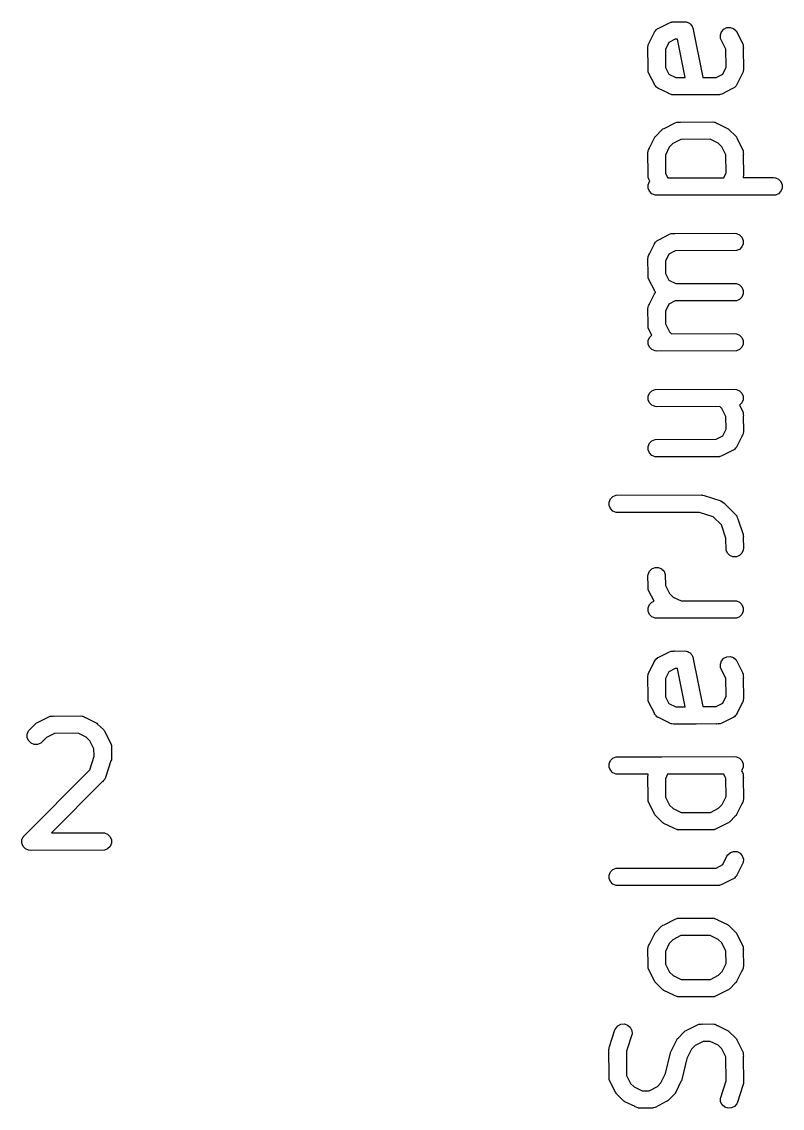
# Model space of a CAD drawing. Extents: x 4.57 to 5.58, y -4.15 to -3.37.
# Drawn here: x 5.3227 to 5.5787, y -4.1529 to -3.787 of the extents above; entities that cross this region are included whole.
import ezdxf

# ---------------------------------------------------------------- set-up
doc = ezdxf.new("R2010")
doc.units = 0
doc.header["$MEASUREMENT"] = 0
doc.layers.add('BLACK', color=7, linetype='CONTINUOUS')

msp = doc.modelspace()

# ---------------------------------------------------------------- linework, layer by layer
at = {"layer": 'BLACK', "linetype": 'CONTINUOUS'}
for p, q in [((5.53582, -3.79035), (5.536, -3.79006)), ((5.536, -3.79006), (5.53628, -3.78982)), ((5.53628, -3.78982), (5.53653, -3.78954)), ((5.53653, -3.78954), (5.53672, -3.78944)), ((5.53672, -3.78944), (5.53688, -3.78931)), ((5.53688, -3.78931), (5.53717, -3.78921)), ((5.53717, -3.78921), (5.54077, -3.78736)), ((5.54077, -3.78736), (5.54131, -3.78715)), ((5.54131, -3.78715), (5.54141, -3.78714)), ((5.54141, -3.78714), (5.54151, -3.7871)), ((5.54151, -3.7871), (5.54209, -3.78709)), ((5.54209, -3.78709), (5.54246, -3.78707)), ((5.54246, -3.78707), (5.54252, -3.78709)), ((5.54252, -3.78709), (5.54583, -3.78704)), ((5.54583, -3.78704), (5.54583, -3.78704)), ((5.54583, -3.78704), (5.54583, -3.78704)), ((5.54583, -3.78704), (5.54584, -3.78704)), ((5.54584, -3.78704), (5.54641, -3.7871)), ((5.54641, -3.7871), (5.54668, -3.78721)), ((5.54668, -3.78721), (5.54696, -3.78727)), ((5.54696, -3.78727), (5.54721, -3.78743)), ((5.54721, -3.78743), (5.54748, -3.78754)), ((5.54748, -3.78754), (5.54768, -3.78775)), ((5.54768, -3.78775), (5.54792, -3.78791)), ((5.54792, -3.78791), (5.54808, -3.78815)), ((5.54808, -3.78815), (5.54829, -3.78836)), ((5.54829, -3.78836), (5.5484, -3.78862)), ((5.5484, -3.78862), (5.54856, -3.78886)), ((5.54856, -3.78886), (5.54862, -3.78915)), ((5.54862, -3.78915), (5.54873, -3.78942)), ((5.54873, -3.78942), (5.54873, -3.7897)), ((5.54873, -3.7897), (5.552, -3.80581)), ((5.55827, -3.79041), (5.55902, -3.78954)), ((5.55902, -3.78954), (5.56005, -3.78902)), ((5.56005, -3.78902), (5.5612, -3.78894)), ((5.5612, -3.78894), (5.5623, -3.78931)), ((5.5623, -3.78931), (5.56317, -3.79006)), ((5.56317, -3.79006), (5.56535, -3.7943)), ((5.53401, -3.79398), (5.53406, -3.79393)), ((5.53406, -3.79393), (5.5357, -3.79055)), ((5.5357, -3.79055), (5.53576, -3.79045)), ((5.53576, -3.79045), (5.53577, -3.79041)), ((5.53577, -3.79041), (5.53582, -3.79035)), ((5.54271, -3.79294), (5.54049, -3.79408)), ((5.54342, -3.79293), (5.54271, -3.79294)), ((5.54604, -3.80583), (5.54342, -3.79293)), ((5.55791, -3.7915), (5.55827, -3.79041)), ((5.55799, -3.79265), (5.55791, -3.7915)), ((5.55819, -3.79319), (5.55799, -3.79265)), ((5.55976, -3.79624), (5.55819, -3.79319)), ((5.53351, -3.79562), (5.53357, -3.79504)), ((5.53356, -3.80267), (5.53351, -3.79562)), ((5.53357, -3.79504), (5.53361, -3.79495)), ((5.53361, -3.79484), (5.53386, -3.79433)), ((5.53361, -3.79495), (5.53361, -3.79484)), ((5.53386, -3.79433), (5.53401, -3.79398)), ((5.54049, -3.79408), (5.53937, -3.7964)), ((5.53937, -3.7964), (5.53941, -3.8025)), ((5.5598, -3.80234), (5.55976, -3.79624)), ((5.56535, -3.7943), (5.56556, -3.79484)), ((5.56556, -3.79484), (5.56556, -3.79495)), ((5.56556, -3.79495), (5.56561, -3.79504)), ((5.56561, -3.79504), (5.56561, -3.79557)), ((5.56561, -3.79557), (5.56564, -3.79599)), ((5.56564, -3.79599), (5.56561, -3.79607)), ((5.56561, -3.79607), (5.56566, -3.80312)), ((5.53353, -3.80275), (5.53356, -3.80267)), ((5.53356, -3.80317), (5.53353, -3.80275)), ((5.53357, -3.8037), (5.53356, -3.80317)), ((5.53361, -3.80379), (5.53357, -3.8037)), ((5.53361, -3.8039), (5.53361, -3.80379)), ((5.53382, -3.80444), (5.53361, -3.8039)), ((5.53567, -3.80804), (5.53382, -3.80444)), ((5.53941, -3.8025), (5.54055, -3.80472)), ((5.54055, -3.80472), (5.54287, -3.80584)), ((5.55647, -3.80579), (5.55868, -3.80466)), ((5.55868, -3.80466), (5.5598, -3.80234)), ((5.56512, -3.80481), (5.56348, -3.80819)), ((5.56516, -3.80476), (5.56512, -3.80481)), ((5.56531, -3.80441), (5.56516, -3.80476)), ((5.56556, -3.8039), (5.56531, -3.80441)), ((5.56561, -3.8037), (5.56556, -3.80379)), ((5.56556, -3.80379), (5.56556, -3.8039)), ((5.56566, -3.80312), (5.56561, -3.8037)), ((5.53577, -3.80833), (5.53567, -3.80804)), ((5.5359, -3.80848), (5.53577, -3.80833)), ((5.536, -3.80868), (5.5359, -3.80848)), ((5.54287, -3.80584), (5.54604, -3.80583)), ((5.552, -3.80581), (5.55647, -3.80579)), ((5.56335, -3.80839), (5.56317, -3.80868)), ((5.5634, -3.80833), (5.56335, -3.80839)), ((5.56341, -3.80829), (5.5634, -3.80833)), ((5.56348, -3.80819), (5.56341, -3.80829)), ((5.53628, -3.80892), (5.536, -3.80868)), ((5.53653, -3.8092), (5.53628, -3.80892)), ((5.53682, -3.80939), (5.53653, -3.8092)), ((5.53688, -3.80943), (5.53682, -3.80939)), ((5.53692, -3.80945), (5.53688, -3.80943)), ((5.53702, -3.80951), (5.53692, -3.80945)), ((5.5404, -3.81115), (5.53702, -3.80951)), ((5.54045, -3.8112), (5.5404, -3.81115)), ((5.5408, -3.81134), (5.54045, -3.8112)), ((5.54131, -3.81159), (5.5408, -3.81134)), ((5.54141, -3.8116), (5.54131, -3.81159)), ((5.54151, -3.81164), (5.54141, -3.8116)), ((5.54209, -3.8117), (5.54151, -3.81164)), ((5.54945, -3.81167), (5.54209, -3.8117)), ((5.54959, -3.8117), (5.54945, -3.81167)), ((5.54973, -3.81167), (5.54959, -3.8117)), ((5.55663, -3.81164), (5.54973, -3.81167)), ((5.55672, -3.81167), (5.55663, -3.81164)), ((5.55716, -3.81164), (5.55672, -3.81167)), ((5.55766, -3.81164), (5.55716, -3.81164)), ((5.55776, -3.8116), (5.55766, -3.81164)), ((5.55786, -3.81159), (5.55776, -3.8116)), ((5.55841, -3.81138), (5.55786, -3.81159)), ((5.562, -3.80953), (5.55841, -3.81138)), ((5.5623, -3.80943), (5.562, -3.80953)), ((5.56245, -3.8093), (5.5623, -3.80943)), ((5.56264, -3.8092), (5.56245, -3.8093)), ((5.56289, -3.80892), (5.56264, -3.8092)), ((5.56317, -3.80868), (5.56289, -3.80892)), ((5.53846, -3.82326), (5.53857, -3.82316)), ((5.53857, -3.82316), (5.53892, -3.82302)), ((5.53892, -3.82302), (5.54264, -3.8211)), ((5.54264, -3.8211), (5.54318, -3.82089)), ((5.54318, -3.82089), (5.54329, -3.82089)), ((5.54329, -3.82089), (5.54339, -3.82085)), ((5.54339, -3.82085), (5.54389, -3.82084)), ((5.54389, -3.82084), (5.54433, -3.82081)), ((5.54433, -3.82081), (5.54442, -3.82084)), ((5.54442, -3.82084), (5.55521, -3.82079)), ((5.55521, -3.82079), (5.55579, -3.82085)), ((5.55579, -3.82085), (5.55588, -3.82089)), ((5.55588, -3.82089), (5.55599, -3.82089)), ((5.55599, -3.82089), (5.5565, -3.82114)), ((5.5565, -3.82114), (5.55685, -3.82129)), ((5.55685, -3.82129), (5.5569, -3.82133)), ((5.5569, -3.82133), (5.56028, -3.82298)), ((5.56028, -3.82298), (5.56053, -3.82313)), ((5.56053, -3.82313), (5.5606, -3.82316)), ((5.5606, -3.82316), (5.56065, -3.82321)), ((5.56065, -3.82321), (5.56077, -3.82328)), ((5.53406, -3.82955), (5.5357, -3.82617)), ((5.5357, -3.82617), (5.53585, -3.82592)), ((5.53585, -3.82592), (5.53588, -3.82585)), ((5.53588, -3.82585), (5.53593, -3.8258)), ((5.53593, -3.8258), (5.536, -3.82568)), ((5.536, -3.82568), (5.53626, -3.82546)), ((5.53626, -3.82546), (5.53812, -3.82353)), ((5.53812, -3.82353), (5.53835, -3.82334)), ((5.53835, -3.82334), (5.5384, -3.82328)), ((5.5384, -3.82328), (5.53846, -3.82326)), ((5.54457, -3.82669), (5.54187, -3.82809)), ((5.55443, -3.82664), (5.54457, -3.82669)), ((5.55713, -3.82796), (5.55443, -3.82664)), ((5.56077, -3.82328), (5.56099, -3.82354)), ((5.56099, -3.82354), (5.56292, -3.8254)), ((5.56292, -3.8254), (5.56311, -3.82563)), ((5.56311, -3.82563), (5.56317, -3.82568)), ((5.56317, -3.82568), (5.5632, -3.82574)), ((5.5632, -3.82574), (5.56329, -3.82585)), ((5.56329, -3.82585), (5.56343, -3.8262)), ((5.56343, -3.8262), (5.56535, -3.82992)), ((5.53361, -3.83046), (5.53386, -3.82995)), ((5.53361, -3.83057), (5.53361, -3.83046)), ((5.53386, -3.82995), (5.53401, -3.8296)), ((5.53401, -3.8296), (5.53406, -3.82955)), ((5.54068, -3.82932), (5.53937, -3.83202)), ((5.54187, -3.82809), (5.54068, -3.82932)), ((5.55837, -3.82915), (5.55713, -3.82796)), ((5.55976, -3.83186), (5.55837, -3.82915)), ((5.56535, -3.82992), (5.56556, -3.83046)), ((5.56556, -3.83046), (5.56556, -3.83057)), ((5.53351, -3.83124), (5.53357, -3.83066)), ((5.53356, -3.83829), (5.53351, -3.83124)), ((5.53357, -3.83066), (5.53361, -3.83057)), ((5.53937, -3.83202), (5.53941, -3.83813)), ((5.5598, -3.83796), (5.55976, -3.83186)), ((5.56556, -3.83057), (5.56561, -3.83066)), ((5.56561, -3.83066), (5.56561, -3.83119)), ((5.56561, -3.83119), (5.56564, -3.83161)), ((5.56564, -3.83161), (5.56561, -3.83169)), ((5.56561, -3.83169), (5.56566, -3.83874)), ((5.53353, -3.83837), (5.53356, -3.83829)), ((5.53356, -3.83879), (5.53353, -3.83837)), ((5.53357, -3.83932), (5.53356, -3.83879)), ((5.53361, -3.83941), (5.53357, -3.83932)), ((5.53357, -3.84191), (5.53401, -3.84085)), ((5.53361, -3.83952), (5.53361, -3.83941)), ((5.53382, -3.84006), (5.53361, -3.83952)), ((5.53415, -3.8407), (5.53382, -3.84006)), ((5.53401, -3.84085), (5.53415, -3.8407)), ((5.53941, -3.83813), (5.54016, -3.83959)), ((5.54016, -3.83959), (5.55903, -3.83956)), ((5.55903, -3.83956), (5.5598, -3.83796)), ((5.56556, -3.83952), (5.56554, -3.83955)), ((5.56554, -3.83955), (5.57583, -3.83954)), ((5.56561, -3.83932), (5.56556, -3.83941)), ((5.56556, -3.83941), (5.56556, -3.83952)), ((5.56566, -3.83874), (5.56561, -3.83932)), ((5.57583, -3.83954), (5.57641, -3.83959)), ((5.57641, -3.83959), (5.57747, -3.84003)), ((5.57747, -3.84003), (5.57829, -3.84085)), ((5.57829, -3.84085), (5.57873, -3.84191)), ((5.53357, -3.84307), (5.53357, -3.84191)), ((5.53401, -3.84413), (5.53357, -3.84307)), ((5.53482, -3.84494), (5.53401, -3.84413)), ((5.53589, -3.84539), (5.53482, -3.84494)), ((5.57747, -3.84494), (5.57641, -3.84539)), ((5.57829, -3.84413), (5.57747, -3.84494)), ((5.57873, -3.84307), (5.57829, -3.84413)), ((5.57873, -3.84191), (5.57873, -3.84307)), ((5.53646, -3.84544), (5.53589, -3.84539)), ((5.56104, -3.84541), (5.53646, -3.84544)), ((5.5612, -3.84542), (5.56104, -3.84541)), ((5.56124, -3.84541), (5.5612, -3.84542)), ((5.57641, -3.84539), (5.56124, -3.84541)), ((5.53717, -3.86045), (5.54077, -3.8586)), ((5.54077, -3.8586), (5.54131, -3.85839)), ((5.54131, -3.85839), (5.54141, -3.85838)), ((5.54141, -3.85838), (5.54151, -3.85834)), ((5.54151, -3.85834), (5.542, -3.85834)), ((5.542, -3.85834), (5.54246, -3.85831)), ((5.54246, -3.85831), (5.54255, -3.85834)), ((5.54255, -3.85834), (5.56271, -3.85828)), ((5.56271, -3.85828), (5.56329, -3.85834)), ((5.56329, -3.85834), (5.56435, -3.85878)), ((5.56435, -3.85878), (5.56516, -3.8596)), ((5.56516, -3.8596), (5.56561, -3.86066)), ((5.53406, -3.86517), (5.5357, -3.86179)), ((5.5357, -3.86179), (5.53576, -3.8617)), ((5.53576, -3.8617), (5.53577, -3.86165)), ((5.53577, -3.86165), (5.53582, -3.86159)), ((5.53582, -3.86159), (5.536, -3.8613)), ((5.536, -3.8613), (5.53628, -3.86106)), ((5.53628, -3.86106), (5.53653, -3.86078)), ((5.53653, -3.86078), (5.53672, -3.86068)), ((5.53672, -3.86068), (5.53688, -3.86055)), ((5.53688, -3.86055), (5.53717, -3.86045)), ((5.56516, -3.86288), (5.56435, -3.86369)), ((5.56561, -3.86181), (5.56516, -3.86288)), ((5.56561, -3.86066), (5.56561, -3.86181)), ((5.53351, -3.86686), (5.53357, -3.86629)), ((5.53356, -3.87204), (5.53351, -3.86686)), ((5.53357, -3.86629), (5.53361, -3.86619)), ((5.53361, -3.86608), (5.53386, -3.86557)), ((5.53361, -3.86619), (5.53361, -3.86608)), ((5.53386, -3.86557), (5.53401, -3.86522)), ((5.53401, -3.86522), (5.53406, -3.86517)), ((5.54049, -3.86532), (5.53937, -3.86763)), ((5.5427, -3.86419), (5.54049, -3.86532)), ((5.56329, -3.86413), (5.5427, -3.86419)), ((5.56435, -3.86369), (5.56329, -3.86413)), ((5.53937, -3.86763), (5.53941, -3.87187)), ((5.53353, -3.87212), (5.53356, -3.87204)), ((5.53356, -3.87252), (5.53353, -3.87212)), ((5.53357, -3.87306), (5.53356, -3.87252)), ((5.53361, -3.87316), (5.53357, -3.87306)), ((5.53361, -3.87327), (5.53361, -3.87316)), ((5.53382, -3.87381), (5.53361, -3.87327)), ((5.53567, -3.8774), (5.53382, -3.87381)), ((5.53941, -3.87187), (5.54055, -3.87408)), ((5.54055, -3.87408), (5.54287, -3.87521)), ((5.53577, -3.8777), (5.53567, -3.8774)), ((5.5359, -3.87785), (5.53577, -3.8777)), ((5.536, -3.87805), (5.5359, -3.87785)), ((5.53608, -3.87811), (5.536, -3.87805)), ((5.536, -3.87817), (5.53608, -3.87811)), ((5.54287, -3.87521), (5.56271, -3.87516)), ((5.56271, -3.87516), (5.56329, -3.87521)), ((5.56329, -3.87521), (5.56435, -3.87566)), ((5.56435, -3.87566), (5.56516, -3.87647)), ((5.56516, -3.87647), (5.56561, -3.87753)), ((5.56561, -3.87753), (5.56561, -3.87869)), ((5.53406, -3.88205), (5.5357, -3.87866)), ((5.5357, -3.87866), (5.53576, -3.87857)), ((5.53576, -3.87857), (5.53577, -3.87852)), ((5.53577, -3.87852), (5.53582, -3.87847)), ((5.53582, -3.87847), (5.536, -3.87817)), ((5.5427, -3.88106), (5.54049, -3.8822)), ((5.56329, -3.88101), (5.5427, -3.88106)), ((5.56435, -3.88057), (5.56329, -3.88101)), ((5.56516, -3.87975), (5.56435, -3.88057)), ((5.56561, -3.87869), (5.56516, -3.87975)), ((5.53351, -3.88373), (5.53357, -3.88316)), ((5.53356, -3.88892), (5.53351, -3.88373)), ((5.53357, -3.88316), (5.53361, -3.88306)), ((5.53361, -3.88295), (5.53386, -3.88244)), ((5.53361, -3.88306), (5.53361, -3.88295)), ((5.53386, -3.88244), (5.53401, -3.88209)), ((5.53401, -3.88209), (5.53406, -3.88205)), ((5.54049, -3.8822), (5.53937, -3.8845)), ((5.53937, -3.8845), (5.53941, -3.88874)), ((5.53353, -3.88899), (5.53356, -3.88892)), ((5.53356, -3.88939), (5.53353, -3.88899)), ((5.53941, -3.88874), (5.54081, -3.89145)), ((5.53357, -3.88993), (5.53356, -3.88939)), ((5.53361, -3.89003), (5.53357, -3.88993)), ((5.53361, -3.89014), (5.53361, -3.89003)), ((5.53382, -3.89068), (5.53361, -3.89014)), ((5.53479, -3.89256), (5.53382, -3.89068)), ((5.53401, -3.89334), (5.53479, -3.89256)), ((5.54081, -3.89145), (5.54145, -3.89208)), ((5.54145, -3.89208), (5.56271, -3.89203)), ((5.56271, -3.89203), (5.56329, -3.89209)), ((5.56329, -3.89209), (5.56435, -3.89253)), ((5.56435, -3.89253), (5.56516, -3.89334)), ((5.53357, -3.89441), (5.53401, -3.89334)), ((5.53357, -3.89556), (5.53357, -3.89441)), ((5.53401, -3.89662), (5.53357, -3.89556)), ((5.56516, -3.89334), (5.56561, -3.89441)), ((5.56561, -3.89556), (5.56516, -3.89662)), ((5.56561, -3.89441), (5.56561, -3.89556)), ((5.53482, -3.89744), (5.53401, -3.89662)), ((5.53589, -3.89788), (5.53482, -3.89744)), ((5.53646, -3.89794), (5.53589, -3.89788)), ((5.56329, -3.89788), (5.53646, -3.89794)), ((5.56435, -3.89744), (5.56329, -3.89788)), ((5.56516, -3.89662), (5.56435, -3.89744)), ((5.53482, -3.91128), (5.53589, -3.91083)), ((5.53589, -3.91083), (5.56271, -3.91078)), ((5.56271, -3.91078), (5.56329, -3.91083)), ((5.56329, -3.91083), (5.56435, -3.91128)), ((5.53357, -3.91315), (5.53401, -3.91209)), ((5.53357, -3.91431), (5.53357, -3.91315)), ((5.53401, -3.91537), (5.53357, -3.91431)), ((5.53401, -3.91209), (5.53482, -3.91128)), ((5.56435, -3.91128), (5.56516, -3.91209)), ((5.56516, -3.91209), (5.56561, -3.91315)), ((5.56561, -3.91431), (5.56516, -3.91537)), ((5.56561, -3.91315), (5.56561, -3.91431)), ((5.53482, -3.91619), (5.53401, -3.91537)), ((5.53589, -3.91663), (5.53482, -3.91619)), ((5.53646, -3.91668), (5.53589, -3.91663)), ((5.55772, -3.91664), (5.53646, -3.91668)), ((5.55837, -3.91726), (5.55772, -3.91664)), ((5.55976, -3.91997), (5.55837, -3.91726)), ((5.56516, -3.91537), (5.56438, -3.91615)), ((5.56438, -3.91615), (5.56535, -3.91803)), ((5.56535, -3.91803), (5.56556, -3.91858)), ((5.5598, -3.92421), (5.55976, -3.91997)), ((5.56556, -3.91858), (5.56556, -3.91868)), ((5.56556, -3.91868), (5.56561, -3.91878)), ((5.56561, -3.91878), (5.56561, -3.91932)), ((5.56561, -3.91932), (5.56564, -3.91972)), ((5.56564, -3.91972), (5.56561, -3.9198)), ((5.56561, -3.9198), (5.56566, -3.92498)), ((5.55868, -3.92652), (5.5598, -3.92421)), ((5.56561, -3.92556), (5.56556, -3.92565)), ((5.56556, -3.92565), (5.56556, -3.92576)), ((5.56566, -3.92498), (5.56561, -3.92556)), ((5.53357, -3.93003), (5.53401, -3.92896)), ((5.53401, -3.92896), (5.53482, -3.92815)), ((5.53482, -3.92815), (5.53589, -3.92771)), ((5.53589, -3.92771), (5.55648, -3.92765)), ((5.55648, -3.92765), (5.55868, -3.92652)), ((5.56512, -3.92667), (5.56348, -3.93005)), ((5.56516, -3.92662), (5.56512, -3.92667)), ((5.56531, -3.92627), (5.56516, -3.92662)), ((5.56556, -3.92576), (5.56531, -3.92627)), ((5.53357, -3.93118), (5.53357, -3.93003)), ((5.53401, -3.93224), (5.53357, -3.93118)), ((5.53482, -3.93306), (5.53401, -3.93224)), ((5.562, -3.93139), (5.55841, -3.93324)), ((5.5623, -3.93129), (5.562, -3.93139)), ((5.56245, -3.93116), (5.5623, -3.93129)), ((5.56264, -3.93106), (5.56245, -3.93116)), ((5.56289, -3.93078), (5.56264, -3.93106)), ((5.56317, -3.93054), (5.56289, -3.93078)), ((5.56335, -3.93025), (5.56317, -3.93054)), ((5.5634, -3.93019), (5.56335, -3.93025)), ((5.56341, -3.93015), (5.5634, -3.93019)), ((5.56348, -3.93005), (5.56341, -3.93015)), ((5.53589, -3.9335), (5.53482, -3.93306)), ((5.53646, -3.93356), (5.53589, -3.9335)), ((5.55662, -3.9335), (5.53646, -3.93356)), ((5.55672, -3.93353), (5.55662, -3.9335)), ((5.55717, -3.9335), (5.55672, -3.93353)), ((5.55766, -3.9335), (5.55717, -3.9335)), ((5.55776, -3.93346), (5.55766, -3.9335)), ((5.55786, -3.93345), (5.55776, -3.93346)), ((5.55841, -3.93324), (5.55786, -3.93345)), ((5.52088, -3.94771), (5.5217, -3.9469)), ((5.5217, -3.9469), (5.52276, -3.94646)), ((5.52276, -3.94646), (5.55146, -3.9464)), ((5.55146, -3.9464), (5.55175, -3.94643)), ((5.55175, -3.94643), (5.55183, -3.94642)), ((5.55183, -3.94642), (5.55189, -3.94644)), ((5.55189, -3.94644), (5.55204, -3.94646)), ((5.55204, -3.94646), (5.55241, -3.94661)), ((5.55241, -3.94661), (5.55802, -3.94842)), ((5.52044, -3.94878), (5.52088, -3.94771)), ((5.52044, -3.94993), (5.52044, -3.94878)), ((5.52088, -3.95099), (5.52044, -3.94993)), ((5.5217, -3.95181), (5.52088, -3.95099)), ((5.55802, -3.94842), (5.55855, -3.94866)), ((5.55855, -3.94866), (5.55863, -3.94873)), ((5.55863, -3.94873), (5.55873, -3.94877)), ((5.55873, -3.94877), (5.55912, -3.94915)), ((5.55912, -3.94915), (5.55942, -3.94942)), ((5.55942, -3.94942), (5.55945, -3.94948)), ((5.55945, -3.94948), (5.56292, -3.95289)), ((5.52276, -3.95225), (5.5217, -3.95181)), ((5.52334, -3.9523), (5.52276, -3.95225)), ((5.55083, -3.95225), (5.52334, -3.9523)), ((5.55543, -3.95374), (5.55083, -3.95225)), ((5.55823, -3.95649), (5.55543, -3.95374)), ((5.56292, -3.95289), (5.56329, -3.95334)), ((5.56329, -3.95334), (5.56333, -3.95343)), ((5.56333, -3.95343), (5.5634, -3.95351)), ((5.5634, -3.95351), (5.56357, -3.95402)), ((5.56357, -3.95402), (5.56373, -3.9544)), ((5.56373, -3.9544), (5.56373, -3.95448)), ((5.56373, -3.95448), (5.56551, -3.95967)), ((5.55976, -3.96095), (5.55823, -3.95649)), ((5.55981, -3.96493), (5.55976, -3.96095)), ((5.56551, -3.95967), (5.56558, -3.95995)), ((5.56558, -3.95995), (5.56561, -3.96002)), ((5.56561, -3.96002), (5.56561, -3.96009)), ((5.56561, -3.96009), (5.56564, -3.96023)), ((5.56564, -3.96023), (5.56561, -3.9606)), ((5.56561, -3.9606), (5.56566, -3.96435)), ((5.56025, -3.96599), (5.55981, -3.96493)), ((5.56561, -3.96493), (5.56516, -3.96599)), ((5.56566, -3.96435), (5.56561, -3.96493)), ((5.56107, -3.9668), (5.56025, -3.96599)), ((5.56213, -3.96725), (5.56107, -3.9668)), ((5.56329, -3.96725), (5.56213, -3.96725)), ((5.56435, -3.9668), (5.56329, -3.96725)), ((5.56516, -3.96599), (5.56435, -3.9668)), ((5.53351, -3.97372), (5.53357, -3.97315)), ((5.53357, -3.97315), (5.53401, -3.97208)), ((5.53401, -3.97208), (5.53482, -3.97127)), ((5.53482, -3.97127), (5.53589, -3.97083)), ((5.53589, -3.97083), (5.53704, -3.97083)), ((5.53704, -3.97083), (5.5381, -3.97127)), ((5.5381, -3.97127), (5.53892, -3.97208)), ((5.53892, -3.97208), (5.53936, -3.97315)), ((5.53936, -3.97315), (5.53941, -3.97685)), ((5.53355, -3.97704), (5.53351, -3.97372)), ((5.53941, -3.97685), (5.54081, -3.97957)), ((5.53353, -3.9771), (5.53355, -3.97704)), ((5.53356, -3.97747), (5.53353, -3.9771)), ((5.53357, -3.97805), (5.53356, -3.97747)), ((5.53361, -3.97815), (5.53357, -3.97805)), ((5.53361, -3.97825), (5.53361, -3.97815)), ((5.53382, -3.97879), (5.53361, -3.97825)), ((5.53558, -3.9822), (5.53382, -3.97879)), ((5.54081, -3.97957), (5.54204, -3.98076)), ((5.53357, -3.9844), (5.53401, -3.98333)), ((5.53401, -3.98333), (5.53482, -3.98252)), ((5.53482, -3.98252), (5.53558, -3.9822)), ((5.54204, -3.98076), (5.54472, -3.98206)), ((5.54472, -3.98206), (5.56271, -3.98202)), ((5.56271, -3.98202), (5.56329, -3.98208)), ((5.56329, -3.98208), (5.56435, -3.98252)), ((5.56435, -3.98252), (5.56516, -3.98333)), ((5.56516, -3.98333), (5.56561, -3.9844)), ((5.53357, -3.98555), (5.53357, -3.9844)), ((5.53401, -3.98661), (5.53357, -3.98555)), ((5.53482, -3.98743), (5.53401, -3.98661)), ((5.53589, -3.98787), (5.53482, -3.98743)), ((5.53646, -3.98792), (5.53589, -3.98787)), ((5.56329, -3.98787), (5.53646, -3.98792)), ((5.56435, -3.98743), (5.56329, -3.98787)), ((5.56516, -3.98661), (5.56435, -3.98743)), ((5.56561, -3.98555), (5.56516, -3.98661)), ((5.56561, -3.9844), (5.56561, -3.98555)), ((5.53406, -4.00578), (5.5357, -4.0024)), ((5.5357, -4.0024), (5.53576, -4.0023)), ((5.53576, -4.0023), (5.53577, -4.00226)), ((5.53577, -4.00226), (5.53582, -4.0022)), ((5.53582, -4.0022), (5.536, -4.00191)), ((5.536, -4.00191), (5.53628, -4.00167)), ((5.53628, -4.00167), (5.53653, -4.00139)), ((5.53653, -4.00139), (5.53672, -4.00129)), ((5.53672, -4.00129), (5.53688, -4.00115)), ((5.53688, -4.00115), (5.53717, -4.00106)), ((5.53717, -4.00106), (5.54077, -3.9992)), ((5.54077, -3.9992), (5.54131, -3.999)), ((5.54131, -3.999), (5.54141, -3.99899)), ((5.54141, -3.99899), (5.54151, -3.99895)), ((5.54151, -3.99895), (5.54209, -3.99894)), ((5.54209, -3.99894), (5.54246, -3.99892)), ((5.54246, -3.99892), (5.54252, -3.99894)), ((5.54252, -3.99894), (5.54583, -3.99889)), ((5.54583, -3.99889), (5.54583, -3.99889)), ((5.54583, -3.99889), (5.54583, -3.99889)), ((5.54583, -3.99889), (5.54584, -3.99889)), ((5.54584, -3.99889), (5.54641, -3.99895)), ((5.54641, -3.99895), (5.54668, -3.99906)), ((5.54668, -3.99906), (5.54696, -3.99912)), ((5.54696, -3.99912), (5.54721, -3.99928)), ((5.54721, -3.99928), (5.54748, -3.99939)), ((5.54748, -3.99939), (5.54768, -3.99959)), ((5.54768, -3.99959), (5.54792, -3.99975)), ((5.54792, -3.99975), (5.54808, -4)), ((5.54808, -4), (5.54829, -4.0002)), ((5.54829, -4.0002), (5.5484, -4.00047)), ((5.5484, -4.00047), (5.54856, -4.00071)), ((5.54856, -4.00071), (5.54862, -4.001)), ((5.54862, -4.001), (5.54873, -4.00127)), ((5.54873, -4.00127), (5.54873, -4.00155)), ((5.54873, -4.00155), (5.552, -4.01766)), ((5.55791, -4.00335), (5.55827, -4.00226)), ((5.55827, -4.00226), (5.55902, -4.00139)), ((5.55902, -4.00139), (5.56005, -4.00087)), ((5.56005, -4.00087), (5.5612, -4.00079)), ((5.5612, -4.00079), (5.5623, -4.00115)), ((5.5623, -4.00115), (5.56317, -4.00191)), ((5.56317, -4.00191), (5.56535, -4.00615)), ((5.53386, -4.00618), (5.53401, -4.00583)), ((5.53401, -4.00583), (5.53406, -4.00578)), ((5.54049, -4.00593), (5.53937, -4.00824)), ((5.54271, -4.00479), (5.54049, -4.00593)), ((5.54342, -4.00478), (5.54271, -4.00479)), ((5.54604, -4.01768), (5.54342, -4.00478)), ((5.55799, -4.0045), (5.55791, -4.00335)), ((5.55819, -4.00504), (5.55799, -4.0045)), ((5.55976, -4.00808), (5.55819, -4.00504)), ((5.56535, -4.00615), (5.56556, -4.00669)), ((5.53351, -4.00747), (5.53357, -4.00689)), ((5.53356, -4.01452), (5.53351, -4.00747)), ((5.53357, -4.00689), (5.53361, -4.0068)), ((5.53361, -4.00669), (5.53386, -4.00618)), ((5.53361, -4.0068), (5.53361, -4.00669)), ((5.53937, -4.00824), (5.53941, -4.01435)), ((5.5598, -4.01419), (5.55976, -4.00808)), ((5.56556, -4.00669), (5.56556, -4.0068)), ((5.56556, -4.0068), (5.56561, -4.00689)), ((5.56561, -4.00689), (5.56561, -4.00742)), ((5.56561, -4.00742), (5.56564, -4.00784)), ((5.56564, -4.00784), (5.56561, -4.00792)), ((5.56561, -4.00792), (5.56566, -4.01497)), ((5.53353, -4.0146), (5.53356, -4.01452)), ((5.53356, -4.01502), (5.53353, -4.0146)), ((5.53357, -4.01554), (5.53356, -4.01502)), ((5.53361, -4.01564), (5.53357, -4.01554)), ((5.53361, -4.01575), (5.53361, -4.01564)), ((5.53382, -4.01629), (5.53361, -4.01575)), ((5.53567, -4.01989), (5.53382, -4.01629)), ((5.53941, -4.01435), (5.54055, -4.01656)), ((5.54055, -4.01656), (5.54287, -4.01769)), ((5.55647, -4.01764), (5.55868, -4.01651)), ((5.55868, -4.01651), (5.5598, -4.01419)), ((5.56512, -4.01666), (5.56348, -4.02004)), ((5.56516, -4.01661), (5.56512, -4.01666)), ((5.56531, -4.01626), (5.56516, -4.01661)), ((5.56556, -4.01575), (5.56531, -4.01626)), ((5.56561, -4.01554), (5.56556, -4.01564)), ((5.56556, -4.01564), (5.56556, -4.01575)), ((5.56566, -4.01497), (5.56561, -4.01554)), ((5.33302, -4.02083), (5.33345, -4.0208)), ((5.33345, -4.0208), (5.33353, -4.02083)), ((5.33353, -4.02083), (5.34245, -4.02078)), ((5.34245, -4.02078), (5.34303, -4.02084)), ((5.53577, -4.02018), (5.53567, -4.01989)), ((5.5359, -4.02033), (5.53577, -4.02018)), ((5.536, -4.02053), (5.5359, -4.02033)), ((5.53628, -4.02077), (5.536, -4.02053)), ((5.53653, -4.02105), (5.53628, -4.02077)), ((5.54287, -4.01769), (5.54604, -4.01768)), ((5.552, -4.01766), (5.55647, -4.01764)), ((5.56289, -4.02077), (5.56264, -4.02105)), ((5.56317, -4.02053), (5.56289, -4.02077)), ((5.56335, -4.02024), (5.56317, -4.02053)), ((5.5634, -4.02018), (5.56335, -4.02024)), ((5.56341, -4.02013), (5.5634, -4.02018)), ((5.56348, -4.02004), (5.56341, -4.02013)), ((5.325, -4.02584), (5.32724, -4.02352)), ((5.32724, -4.02352), (5.32747, -4.02333)), ((5.32747, -4.02333), (5.32752, -4.02328)), ((5.32752, -4.02328), (5.32757, -4.02325)), ((5.32757, -4.02325), (5.32769, -4.02315)), ((5.32769, -4.02315), (5.32804, -4.02301)), ((5.32804, -4.02301), (5.33176, -4.02109)), ((5.33176, -4.02109), (5.3323, -4.02089)), ((5.3323, -4.02089), (5.3324, -4.02088)), ((5.3324, -4.02088), (5.3325, -4.02084)), ((5.3325, -4.02084), (5.33302, -4.02083)), ((5.34303, -4.02084), (5.34313, -4.02088)), ((5.34313, -4.02088), (5.34323, -4.02089)), ((5.34323, -4.02089), (5.34374, -4.02113)), ((5.34374, -4.02113), (5.34409, -4.02128)), ((5.34409, -4.02128), (5.34414, -4.02133)), ((5.34414, -4.02133), (5.34752, -4.02297)), ((5.34752, -4.02297), (5.34777, -4.02312)), ((5.34777, -4.02312), (5.34784, -4.02315)), ((5.34784, -4.02315), (5.34789, -4.0232)), ((5.34789, -4.0232), (5.34801, -4.02328)), ((5.34801, -4.02328), (5.34823, -4.02353)), ((5.34823, -4.02353), (5.35016, -4.02539)), ((5.53682, -4.02123), (5.53653, -4.02105)), ((5.53688, -4.02128), (5.53682, -4.02123)), ((5.53692, -4.0213), (5.53688, -4.02128)), ((5.53702, -4.02136), (5.53692, -4.0213)), ((5.5404, -4.023), (5.53702, -4.02136)), ((5.54045, -4.02305), (5.5404, -4.023)), ((5.5408, -4.02319), (5.54045, -4.02305)), ((5.54131, -4.02344), (5.5408, -4.02319)), ((5.54141, -4.02345), (5.54131, -4.02344)), ((5.54151, -4.02349), (5.54141, -4.02345)), ((5.54209, -4.02355), (5.54151, -4.02349)), ((5.54945, -4.02352), (5.54209, -4.02355)), ((5.54959, -4.02355), (5.54945, -4.02352)), ((5.54973, -4.02352), (5.54959, -4.02355)), ((5.55663, -4.02349), (5.54973, -4.02352)), ((5.55672, -4.02352), (5.55663, -4.02349)), ((5.55716, -4.02349), (5.55672, -4.02352)), ((5.55766, -4.02349), (5.55716, -4.02349)), ((5.55776, -4.02345), (5.55766, -4.02349)), ((5.55786, -4.02344), (5.55776, -4.02345)), ((5.55841, -4.02323), (5.55786, -4.02344)), ((5.562, -4.02138), (5.55841, -4.02323)), ((5.5623, -4.02128), (5.562, -4.02138)), ((5.56245, -4.02115), (5.5623, -4.02128)), ((5.56264, -4.02105), (5.56245, -4.02115)), ((5.32456, -4.02691), (5.325, -4.02584)), ((5.32456, -4.02806), (5.32456, -4.02691)), ((5.325, -4.02912), (5.32456, -4.02806)), ((5.33098, -4.02808), (5.32954, -4.02957)), ((5.33369, -4.02668), (5.33098, -4.02808)), ((5.34167, -4.02664), (5.33369, -4.02668)), ((5.34437, -4.02795), (5.34167, -4.02664)), ((5.34561, -4.02914), (5.34437, -4.02795)), ((5.35016, -4.02539), (5.35035, -4.02562)), ((5.35035, -4.02562), (5.35041, -4.02567)), ((5.35041, -4.02567), (5.35044, -4.02573)), ((5.35044, -4.02573), (5.35053, -4.02584)), ((5.35053, -4.02584), (5.35068, -4.02619)), ((5.35068, -4.02619), (5.35259, -4.02991)), ((5.32581, -4.02994), (5.325, -4.02912)), ((5.32688, -4.03038), (5.32581, -4.02994)), ((5.32803, -4.03038), (5.32688, -4.03038)), ((5.32909, -4.02994), (5.32803, -4.03038)), ((5.32954, -4.02957), (5.32909, -4.02994)), ((5.34701, -4.03185), (5.34561, -4.02914)), ((5.35259, -4.02991), (5.3528, -4.03045)), ((5.3528, -4.03045), (5.35281, -4.03056)), ((5.35281, -4.03056), (5.35285, -4.03066)), ((5.35285, -4.03066), (5.35285, -4.03124)), ((5.35285, -4.03124), (5.35288, -4.0316)), ((5.35288, -4.0316), (5.35286, -4.03166)), ((5.35286, -4.03166), (5.3529, -4.03498)), ((5.34557, -4.03894), (5.34704, -4.03439)), ((5.34704, -4.03439), (5.34701, -4.03185)), ((5.35286, -4.03541), (5.35285, -4.03556)), ((5.35288, -4.03535), (5.35286, -4.03541)), ((5.3529, -4.03498), (5.35288, -4.03527)), ((5.35288, -4.03527), (5.35288, -4.03535)), ((5.52088, -4.03582), (5.5217, -4.03501)), ((5.5217, -4.03501), (5.52276, -4.03457)), ((5.52276, -4.03457), (5.53793, -4.03455)), ((5.53793, -4.03455), (5.53797, -4.03454)), ((5.53797, -4.03454), (5.53813, -4.03455)), ((5.53813, -4.03455), (5.56271, -4.03451)), ((5.56271, -4.03451), (5.56329, -4.03457)), ((5.56329, -4.03457), (5.56435, -4.03501)), ((5.56435, -4.03501), (5.56516, -4.03582)), ((5.32312, -4.06146), (5.34557, -4.03894)), ((5.35269, -4.03593), (5.35088, -4.04154)), ((5.35285, -4.03556), (5.35269, -4.03593)), ((5.52044, -4.03689), (5.52088, -4.03582)), ((5.52044, -4.03804), (5.52044, -4.03689)), ((5.52088, -4.03911), (5.52044, -4.03804)), ((5.56516, -4.03582), (5.56561, -4.03689)), ((5.56561, -4.03804), (5.56516, -4.03911)), ((5.56561, -4.03689), (5.56561, -4.03804)), ((5.35019, -4.04259), (5.34989, -4.04294)), ((5.35053, -4.04225), (5.35019, -4.04259)), ((5.35057, -4.04215), (5.35053, -4.04225)), ((5.35064, -4.04207), (5.35057, -4.04215)), ((5.35088, -4.04154), (5.35064, -4.04207)), ((5.5217, -4.03992), (5.52088, -4.03911)), ((5.52276, -4.04036), (5.5217, -4.03992)), ((5.52334, -4.04042), (5.52276, -4.04036)), ((5.53363, -4.0404), (5.52334, -4.04042)), ((5.53351, -4.04121), (5.53357, -4.04064)), ((5.53356, -4.04827), (5.53351, -4.04121)), ((5.53357, -4.04064), (5.53361, -4.04054)), ((5.53361, -4.04043), (5.53363, -4.0404)), ((5.53361, -4.04054), (5.53361, -4.04043)), ((5.54014, -4.04039), (5.53937, -4.04199)), ((5.53937, -4.04199), (5.53941, -4.0481)), ((5.55901, -4.04037), (5.54014, -4.04039)), ((5.55976, -4.04183), (5.55901, -4.04037)), ((5.5598, -4.04794), (5.55976, -4.04183)), ((5.56516, -4.03911), (5.56502, -4.03925)), ((5.56502, -4.03925), (5.56535, -4.03989)), ((5.56535, -4.03989), (5.56556, -4.04043)), ((5.56556, -4.04043), (5.56556, -4.04054)), ((5.56556, -4.04054), (5.56561, -4.04064)), ((5.56561, -4.04064), (5.56561, -4.04116)), ((5.56561, -4.04116), (5.56564, -4.04158)), ((5.56564, -4.04158), (5.56561, -4.04166)), ((5.56561, -4.04166), (5.56566, -4.04871)), ((5.3498, -4.04298), (5.33265, -4.06019)), ((5.34989, -4.04294), (5.3498, -4.04298)), ((5.53353, -4.04834), (5.53356, -4.04827)), ((5.53356, -4.04876), (5.53353, -4.04834)), ((5.53357, -4.04929), (5.53356, -4.04876)), ((5.53361, -4.04939), (5.53357, -4.04929)), ((5.53361, -4.04949), (5.53361, -4.04939)), ((5.53382, -4.05003), (5.53361, -4.04949)), ((5.53574, -4.05376), (5.53382, -4.05003)), ((5.53941, -4.0481), (5.54081, -4.05081)), ((5.55849, -4.05064), (5.5598, -4.04794)), ((5.56531, -4.05001), (5.56516, -4.05035)), ((5.56556, -4.04949), (5.56531, -4.05001)), ((5.56561, -4.04929), (5.56556, -4.04939)), ((5.56556, -4.04939), (5.56556, -4.04949)), ((5.56566, -4.04871), (5.56561, -4.04929)), ((5.54081, -4.05081), (5.54204, -4.052)), ((5.54204, -4.052), (5.54474, -4.05331)), ((5.54474, -4.05331), (5.5546, -4.05326)), ((5.5546, -4.05326), (5.5573, -4.05187)), ((5.5573, -4.05187), (5.55849, -4.05064)), ((5.56512, -4.0504), (5.56348, -4.05378)), ((5.56516, -4.05035), (5.56512, -4.0504)), ((5.53588, -4.0541), (5.53574, -4.05376)), ((5.53598, -4.05422), (5.53588, -4.0541)), ((5.536, -4.05427), (5.53598, -4.05422)), ((5.53606, -4.05432), (5.536, -4.05427)), ((5.53625, -4.05455), (5.53606, -4.05432)), ((5.53818, -4.05642), (5.53625, -4.05455)), ((5.5384, -4.05667), (5.53818, -4.05642)), ((5.53853, -4.05675), (5.5384, -4.05667)), ((5.53857, -4.05679), (5.53853, -4.05675)), ((5.53864, -4.05682), (5.53857, -4.05679)), ((5.53889, -4.05698), (5.53864, -4.05682)), ((5.54227, -4.05862), (5.53889, -4.05698)), ((5.56025, -4.05694), (5.55653, -4.05885)), ((5.5606, -4.05679), (5.56025, -4.05694)), ((5.56071, -4.0567), (5.5606, -4.05679)), ((5.56077, -4.05667), (5.56071, -4.0567)), ((5.56082, -4.05661), (5.56077, -4.05667)), ((5.56105, -4.05643), (5.56082, -4.05661)), ((5.56291, -4.0545), (5.56105, -4.05643)), ((5.56317, -4.05427), (5.56291, -4.0545)), ((5.56325, -4.05415), (5.56317, -4.05427)), ((5.56329, -4.0541), (5.56325, -4.05415)), ((5.56332, -4.05403), (5.56329, -4.0541)), ((5.56348, -4.05378), (5.56332, -4.05403)), ((5.33265, -4.06019), (5.34995, -4.06015)), ((5.34995, -4.06015), (5.35053, -4.06021)), ((5.35053, -4.06021), (5.35159, -4.06065)), ((5.35159, -4.06065), (5.35241, -4.06146)), ((5.54232, -4.05867), (5.54227, -4.05862)), ((5.54267, -4.05881), (5.54232, -4.05867)), ((5.54318, -4.05906), (5.54267, -4.05881)), ((5.54329, -4.05907), (5.54318, -4.05906)), ((5.54339, -4.05911), (5.54329, -4.05907)), ((5.54396, -4.05917), (5.54339, -4.05911)), ((5.55476, -4.05911), (5.54396, -4.05917)), ((5.55484, -4.05914), (5.55476, -4.05911)), ((5.55528, -4.05911), (5.55484, -4.05914)), ((5.55579, -4.05911), (5.55528, -4.05911)), ((5.55588, -4.05907), (5.55579, -4.05911)), ((5.55599, -4.05906), (5.55588, -4.05907)), ((5.55653, -4.05885), (5.55599, -4.05906)), ((5.32268, -4.06253), (5.32312, -4.06146)), ((5.32268, -4.06368), (5.32268, -4.06253)), ((5.32312, -4.06474), (5.32268, -4.06368)), ((5.35241, -4.06146), (5.35285, -4.06253)), ((5.35285, -4.06368), (5.35241, -4.06474)), ((5.35285, -4.06253), (5.35285, -4.06368)), ((5.32394, -4.06556), (5.32312, -4.06474)), ((5.325, -4.066), (5.32394, -4.06556)), ((5.32558, -4.06606), (5.325, -4.066)), ((5.35053, -4.066), (5.32558, -4.06606)), ((5.35159, -4.06556), (5.35053, -4.066)), ((5.35241, -4.06474), (5.35159, -4.06556)), ((5.55868, -4.07087), (5.56007, -4.06802)), ((5.56007, -4.06802), (5.56038, -4.06753)), ((5.56038, -4.06753), (5.56125, -4.06677)), ((5.56125, -4.06677), (5.56234, -4.06641)), ((5.56234, -4.06641), (5.56349, -4.06649)), ((5.56349, -4.06649), (5.56452, -4.067)), ((5.56452, -4.067), (5.56527, -4.06787)), ((5.56527, -4.06787), (5.56564, -4.06897)), ((5.52276, -4.07206), (5.55648, -4.07201)), ((5.55648, -4.07201), (5.55868, -4.07087)), ((5.56556, -4.07012), (5.56348, -4.07441)), ((5.56564, -4.06897), (5.56556, -4.07012)), ((5.52044, -4.07438), (5.52088, -4.07332)), ((5.52044, -4.07554), (5.52044, -4.07438)), ((5.52088, -4.0766), (5.52044, -4.07554)), ((5.52088, -4.07332), (5.5217, -4.07251)), ((5.5217, -4.07251), (5.52276, -4.07206)), ((5.5623, -4.07565), (5.562, -4.07575)), ((5.56245, -4.07552), (5.5623, -4.07565)), ((5.56264, -4.07542), (5.56245, -4.07552)), ((5.56289, -4.07514), (5.56264, -4.07542)), ((5.56317, -4.0749), (5.56289, -4.07514)), ((5.56335, -4.0746), (5.56317, -4.0749)), ((5.5634, -4.07455), (5.56335, -4.0746)), ((5.56341, -4.0745), (5.5634, -4.07455)), ((5.56348, -4.07441), (5.56341, -4.0745)), ((5.5217, -4.07742), (5.52088, -4.0766)), ((5.52276, -4.07786), (5.5217, -4.07742)), ((5.52334, -4.07791), (5.52276, -4.07786)), ((5.55662, -4.07786), (5.52334, -4.07791)), ((5.55672, -4.07789), (5.55662, -4.07786)), ((5.55718, -4.07786), (5.55672, -4.07789)), ((5.55766, -4.07786), (5.55718, -4.07786)), ((5.55776, -4.07782), (5.55766, -4.07786)), ((5.55786, -4.07781), (5.55776, -4.07782)), ((5.55841, -4.0776), (5.55786, -4.07781)), ((5.562, -4.07575), (5.55841, -4.0776)), ((5.53892, -4.09111), (5.54264, -4.08919)), ((5.54264, -4.08919), (5.54318, -4.08899)), ((5.54318, -4.08899), (5.54329, -4.08898)), ((5.54329, -4.08898), (5.54339, -4.08894)), ((5.54339, -4.08894), (5.54389, -4.08894)), ((5.54389, -4.08894), (5.54433, -4.0889)), ((5.54433, -4.0889), (5.54442, -4.08893)), ((5.54442, -4.08893), (5.55521, -4.08888)), ((5.55521, -4.08888), (5.55579, -4.08894)), ((5.55579, -4.08894), (5.55588, -4.08898)), ((5.55588, -4.08898), (5.55599, -4.08899)), ((5.55599, -4.08899), (5.5565, -4.08923)), ((5.5565, -4.08923), (5.55685, -4.08938)), ((5.55685, -4.08938), (5.5569, -4.08943)), ((5.5569, -4.08943), (5.56028, -4.09107)), ((5.53585, -4.09401), (5.53588, -4.09394)), ((5.53588, -4.09394), (5.53593, -4.0939)), ((5.53593, -4.0939), (5.536, -4.09377)), ((5.536, -4.09377), (5.53626, -4.09355)), ((5.53626, -4.09355), (5.53812, -4.09162)), ((5.53812, -4.09162), (5.53835, -4.09143)), ((5.53835, -4.09143), (5.5384, -4.09138)), ((5.5384, -4.09138), (5.53846, -4.09135)), ((5.53846, -4.09135), (5.53857, -4.09125)), ((5.53857, -4.09125), (5.53892, -4.09111)), ((5.56028, -4.09107), (5.56053, -4.09122)), ((5.56053, -4.09122), (5.5606, -4.09125)), ((5.5606, -4.09125), (5.56065, -4.0913)), ((5.56065, -4.0913), (5.56077, -4.09138)), ((5.56077, -4.09138), (5.56099, -4.09163)), ((5.56099, -4.09163), (5.56292, -4.0935)), ((5.56292, -4.0935), (5.56311, -4.09372)), ((5.56311, -4.09372), (5.56317, -4.09377)), ((5.56317, -4.09377), (5.5632, -4.09383)), ((5.5632, -4.09383), (5.56329, -4.09394)), ((5.56329, -4.09394), (5.56343, -4.09429)), ((5.53406, -4.09764), (5.5357, -4.09426)), ((5.5357, -4.09426), (5.53585, -4.09401)), ((5.54068, -4.09741), (5.53937, -4.1001)), ((5.54187, -4.09618), (5.54068, -4.09741)), ((5.54457, -4.09478), (5.54187, -4.09618)), ((5.55443, -4.09474), (5.54457, -4.09478)), ((5.55713, -4.09605), (5.55443, -4.09474)), ((5.55837, -4.09724), (5.55713, -4.09605)), ((5.55976, -4.09995), (5.55837, -4.09724)), ((5.56343, -4.09429), (5.56535, -4.09801)), ((5.53351, -4.09933), (5.53357, -4.09876)), ((5.53356, -4.10451), (5.53351, -4.09933)), ((5.53357, -4.09876), (5.53361, -4.09866)), ((5.53361, -4.09855), (5.53386, -4.09804)), ((5.53361, -4.09866), (5.53361, -4.09855)), ((5.53386, -4.09804), (5.53401, -4.09769)), ((5.53401, -4.09769), (5.53406, -4.09764)), ((5.53937, -4.1001), (5.53941, -4.10434)), ((5.5598, -4.10419), (5.55976, -4.09995)), ((5.56535, -4.09801), (5.56556, -4.09855)), ((5.56556, -4.09855), (5.56556, -4.09866)), ((5.56556, -4.09866), (5.56561, -4.09876)), ((5.56561, -4.09876), (5.56561, -4.0993)), ((5.56561, -4.0993), (5.56564, -4.0997)), ((5.56564, -4.0997), (5.56561, -4.09977)), ((5.56561, -4.09977), (5.56566, -4.10496)), ((5.53353, -4.10459), (5.53356, -4.10451)), ((5.53356, -4.10499), (5.53353, -4.10459)), ((5.53941, -4.10434), (5.54081, -4.10705)), ((5.55849, -4.10688), (5.5598, -4.10419)), ((5.53357, -4.10553), (5.53356, -4.10499)), ((5.53361, -4.10563), (5.53357, -4.10553)), ((5.53361, -4.10574), (5.53361, -4.10563)), ((5.53382, -4.10628), (5.53361, -4.10574)), ((5.53574, -4.11), (5.53382, -4.10628)), ((5.54081, -4.10705), (5.54204, -4.10824)), ((5.54204, -4.10824), (5.54474, -4.10955)), ((5.5546, -4.10951), (5.5573, -4.10811)), ((5.5573, -4.10811), (5.55849, -4.10688)), ((5.56512, -4.10665), (5.56348, -4.11003)), ((5.56516, -4.1066), (5.56512, -4.10665)), ((5.56531, -4.10625), (5.56516, -4.1066)), ((5.56556, -4.10574), (5.56531, -4.10625)), ((5.56561, -4.10553), (5.56556, -4.10563)), ((5.56556, -4.10563), (5.56556, -4.10574)), ((5.56566, -4.10496), (5.56561, -4.10553)), ((5.53588, -4.11035), (5.53574, -4.11)), ((5.53598, -4.11046), (5.53588, -4.11035)), ((5.536, -4.11052), (5.53598, -4.11046)), ((5.53606, -4.11057), (5.536, -4.11052)), ((5.53625, -4.11079), (5.53606, -4.11057)), ((5.53818, -4.11266), (5.53625, -4.11079)), ((5.54474, -4.10955), (5.5546, -4.10951)), ((5.56291, -4.11074), (5.56105, -4.11267)), ((5.56317, -4.11052), (5.56291, -4.11074)), ((5.56325, -4.11039), (5.56317, -4.11052)), ((5.56329, -4.11035), (5.56325, -4.11039)), ((5.56332, -4.11027), (5.56329, -4.11035)), ((5.56348, -4.11003), (5.56332, -4.11027)), ((5.5384, -4.11291), (5.53818, -4.11266)), ((5.53853, -4.11299), (5.5384, -4.11291)), ((5.53857, -4.11304), (5.53853, -4.11299)), ((5.53864, -4.11307), (5.53857, -4.11304)), ((5.53889, -4.11322), (5.53864, -4.11307)), ((5.54227, -4.11486), (5.53889, -4.11322)), ((5.54232, -4.11491), (5.54227, -4.11486)), ((5.54267, -4.11506), (5.54232, -4.11491)), ((5.54318, -4.1153), (5.54267, -4.11506)), ((5.54329, -4.11531), (5.54318, -4.1153)), ((5.54339, -4.11535), (5.54329, -4.11531)), ((5.54396, -4.11541), (5.54339, -4.11535)), ((5.55476, -4.11536), (5.54396, -4.11541)), ((5.55484, -4.11539), (5.55476, -4.11536)), ((5.55528, -4.11535), (5.55484, -4.11539)), ((5.55579, -4.11535), (5.55528, -4.11535)), ((5.55588, -4.11531), (5.55579, -4.11535)), ((5.55599, -4.1153), (5.55588, -4.11531)), ((5.55653, -4.1151), (5.55599, -4.1153)), ((5.56025, -4.11318), (5.55653, -4.1151)), ((5.5606, -4.11304), (5.56025, -4.11318)), ((5.56071, -4.11294), (5.5606, -4.11304)), ((5.56077, -4.11291), (5.56071, -4.11294)), ((5.56082, -4.11285), (5.56077, -4.11291)), ((5.56105, -4.11267), (5.56082, -4.11285)), ((5.5206, -4.13213), (5.52241, -4.12652)), ((5.52241, -4.12652), (5.52265, -4.12599)), ((5.52265, -4.12599), (5.5234, -4.12512)), ((5.5234, -4.12512), (5.52443, -4.12461)), ((5.52443, -4.12461), (5.52558, -4.12452)), ((5.52558, -4.12452), (5.52668, -4.12489)), ((5.52668, -4.12489), (5.52755, -4.12564)), ((5.52755, -4.12564), (5.52806, -4.12667)), ((5.52806, -4.12667), (5.52814, -4.12782)), ((5.54596, -4.12697), (5.54607, -4.12687)), ((5.54607, -4.12687), (5.54642, -4.12673)), ((5.54642, -4.12673), (5.55014, -4.12481)), ((5.55014, -4.12481), (5.55068, -4.12461)), ((5.55068, -4.12461), (5.55079, -4.1246)), ((5.55079, -4.1246), (5.55088, -4.12456)), ((5.55088, -4.12456), (5.55147, -4.12455)), ((5.55147, -4.12455), (5.55183, -4.12452)), ((5.55183, -4.12452), (5.55189, -4.12454)), ((5.55189, -4.12454), (5.55521, -4.1245)), ((5.55521, -4.1245), (5.55579, -4.12456)), ((5.55579, -4.12456), (5.55588, -4.1246)), ((5.55588, -4.1246), (5.55599, -4.12461)), ((5.55599, -4.12461), (5.5565, -4.12485)), ((5.5565, -4.12485), (5.55685, -4.125)), ((5.55685, -4.125), (5.5569, -4.12505)), ((5.5569, -4.12505), (5.56028, -4.12669)), ((5.56028, -4.12669), (5.56053, -4.12684)), ((5.56053, -4.12684), (5.5606, -4.12687)), ((5.5606, -4.12687), (5.56065, -4.12692)), ((5.52814, -4.12782), (5.52624, -4.1337)), ((5.54145, -4.13347), (5.5432, -4.12988)), ((5.5432, -4.12988), (5.54335, -4.12964)), ((5.54335, -4.12964), (5.54338, -4.12956)), ((5.54338, -4.12956), (5.54343, -4.12952)), ((5.54343, -4.12952), (5.5435, -4.12939)), ((5.5435, -4.12939), (5.54376, -4.12917)), ((5.54376, -4.12917), (5.54562, -4.12724)), ((5.54562, -4.12724), (5.54585, -4.12706)), ((5.54585, -4.12706), (5.5459, -4.127)), ((5.5459, -4.127), (5.54596, -4.12697)), ((5.55208, -4.1304), (5.54937, -4.1318)), ((5.55445, -4.13037), (5.55208, -4.1304)), ((5.55713, -4.13167), (5.55445, -4.13037)), ((5.56065, -4.12692), (5.56077, -4.127)), ((5.56077, -4.127), (5.56099, -4.12725)), ((5.56099, -4.12725), (5.56292, -4.12912)), ((5.56292, -4.12912), (5.56311, -4.12934)), ((5.56311, -4.12934), (5.56317, -4.12939)), ((5.56317, -4.12939), (5.5632, -4.12945)), ((5.5632, -4.12945), (5.56329, -4.12956)), ((5.56329, -4.12956), (5.56343, -4.12991)), ((5.56343, -4.12991), (5.56535, -4.13363)), ((5.52039, -4.13308), (5.52042, -4.13279)), ((5.52044, -4.142), (5.52039, -4.13308)), ((5.52041, -4.13271), (5.52043, -4.13265)), ((5.52042, -4.13279), (5.52041, -4.13271)), ((5.52043, -4.13265), (5.52044, -4.1325)), ((5.52044, -4.1325), (5.5206, -4.13213)), ((5.52624, -4.1337), (5.52629, -4.14184)), ((5.5411, -4.13424), (5.54111, -4.13419)), ((5.54111, -4.13417), (5.54114, -4.13413)), ((5.54111, -4.13419), (5.54111, -4.13417)), ((5.54114, -4.13413), (5.54129, -4.13369)), ((5.54129, -4.13369), (5.54145, -4.13347)), ((5.54818, -4.13303), (5.54665, -4.13618)), ((5.54937, -4.1318), (5.54818, -4.13303)), ((5.55837, -4.13286), (5.55713, -4.13167)), ((5.55976, -4.13557), (5.55837, -4.13286)), ((5.56535, -4.13363), (5.56556, -4.13417)), ((5.56556, -4.13417), (5.56556, -4.13428)), ((5.5394, -4.14122), (5.5411, -4.13424)), ((5.54665, -4.13618), (5.54495, -4.14317)), ((5.55981, -4.14371), (5.55976, -4.13557)), ((5.56556, -4.13428), (5.56561, -4.13438)), ((5.56561, -4.13438), (5.56561, -4.13489)), ((5.56561, -4.13489), (5.56564, -4.13532)), ((5.56564, -4.13532), (5.56561, -4.13541)), ((5.56561, -4.13541), (5.56566, -4.14433)), ((5.53787, -4.14437), (5.5394, -4.14122)), ((5.52041, -4.14208), (5.52044, -4.142)), ((5.52044, -4.14251), (5.52041, -4.14208)), ((5.52044, -4.14303), (5.52044, -4.14251)), ((5.52048, -4.14313), (5.52044, -4.14303)), ((5.52049, -4.14323), (5.52048, -4.14313)), ((5.5207, -4.14377), (5.52049, -4.14323)), ((5.52262, -4.1475), (5.5207, -4.14377)), ((5.52629, -4.14184), (5.52768, -4.14455)), ((5.52768, -4.14455), (5.52892, -4.14574)), ((5.53668, -4.14561), (5.53787, -4.14437)), ((5.5446, -4.14393), (5.54285, -4.14752)), ((5.54476, -4.14371), (5.5446, -4.14393)), ((5.54491, -4.14328), (5.54476, -4.14371)), ((5.54493, -4.14323), (5.54491, -4.14328)), ((5.54494, -4.14321), (5.54493, -4.14323)), ((5.54495, -4.14317), (5.54494, -4.14321)), ((5.55791, -4.14958), (5.55981, -4.14371)), ((5.56561, -4.1449), (5.56545, -4.14527)), ((5.56562, -4.14475), (5.56561, -4.1449)), ((5.56564, -4.1447), (5.56562, -4.14475)), ((5.56566, -4.14433), (5.56563, -4.14462)), ((5.56563, -4.14462), (5.56564, -4.1447)), ((5.52276, -4.14784), (5.52262, -4.1475)), ((5.52285, -4.14796), (5.52276, -4.14784)), ((5.52288, -4.14801), (5.52285, -4.14796)), ((5.52294, -4.14806), (5.52288, -4.14801)), ((5.52313, -4.14829), (5.52294, -4.14806)), ((5.52506, -4.15015), (5.52313, -4.14829)), ((5.52892, -4.14574), (5.5316, -4.14704)), ((5.5316, -4.14704), (5.53397, -4.14701)), ((5.53397, -4.14701), (5.53668, -4.14561)), ((5.54229, -4.14823), (5.54043, -4.15016)), ((5.54254, -4.14801), (5.54229, -4.14823)), ((5.54262, -4.14789), (5.54254, -4.14801)), ((5.54267, -4.14784), (5.54262, -4.14789)), ((5.5427, -4.14777), (5.54267, -4.14784)), ((5.54285, -4.14752), (5.5427, -4.14777)), ((5.56545, -4.14527), (5.56364, -4.15088)), ((5.52528, -4.15041), (5.52506, -4.15015)), ((5.5254, -4.15049), (5.52528, -4.15041)), ((5.52545, -4.15053), (5.5254, -4.15049)), ((5.52552, -4.15056), (5.52545, -4.15053)), ((5.52577, -4.15072), (5.52552, -4.15056)), ((5.52915, -4.15236), (5.52577, -4.15072)), ((5.5292, -4.15241), (5.52915, -4.15236)), ((5.52955, -4.15255), (5.5292, -4.15241)), ((5.53963, -4.15068), (5.53591, -4.15259)), ((5.53998, -4.15053), (5.53963, -4.15068)), ((5.54009, -4.15044), (5.53998, -4.15053)), ((5.54015, -4.15041), (5.54009, -4.15044)), ((5.5402, -4.15035), (5.54015, -4.15041)), ((5.54043, -4.15016), (5.5402, -4.15035)), ((5.55799, -4.15073), (5.55791, -4.14958)), ((5.5585, -4.15176), (5.55799, -4.15073)), ((5.55937, -4.15252), (5.5585, -4.15176)), ((5.56047, -4.15288), (5.55937, -4.15252)), ((5.56264, -4.15228), (5.56161, -4.1528)), ((5.5634, -4.15141), (5.56264, -4.15228)), ((5.56364, -4.15088), (5.5634, -4.15141)), ((5.53006, -4.1528), (5.52955, -4.15255)), ((5.53016, -4.15281), (5.53006, -4.1528)), ((5.53026, -4.15285), (5.53016, -4.15281)), ((5.53084, -4.1529), (5.53026, -4.15285)), ((5.53416, -4.15286), (5.53084, -4.1529)), ((5.53422, -4.15288), (5.53416, -4.15286)), ((5.53458, -4.15285), (5.53422, -4.15288)), ((5.53516, -4.15285), (5.53458, -4.15285)), ((5.53526, -4.15281), (5.53516, -4.15285)), ((5.53537, -4.1528), (5.53526, -4.15281)), ((5.53591, -4.15259), (5.53537, -4.1528)), ((5.56161, -4.1528), (5.56047, -4.15288))]:
    msp.add_line(p, q, dxfattribs=at)

doc.saveas('drawing.dxf')
